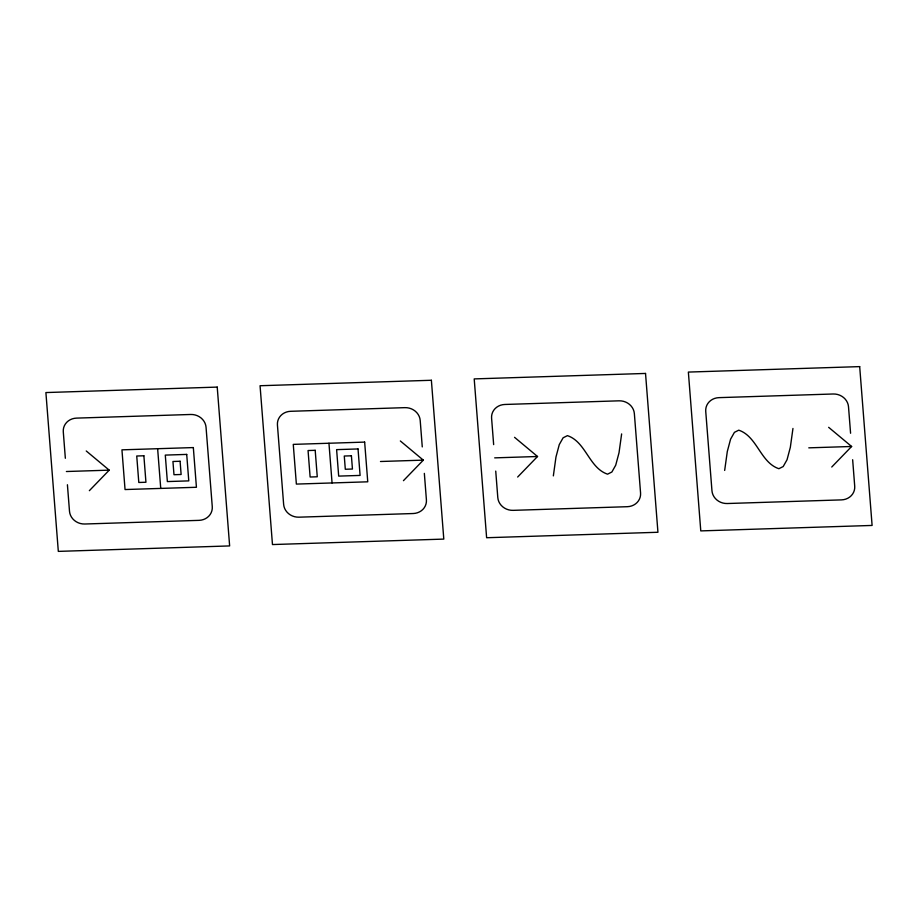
<?xml version="1.0" encoding="UTF-8"?>
<svg xmlns="http://www.w3.org/2000/svg" width="918" height="918" viewBox="0 0 918 918"><rect width="100%" height="100%" fill="white"/><g stroke="black" fill="none" stroke-linecap="round" stroke-linejoin="round"><path stroke-width="1.38" d="M553.347 475.891L555.975 456.992L559.269 444.61L563.113 437.794L567.427 435.637C585.948 441.845 589.035 467.962 607.555 474.17L611.87 472.013L615.714 465.196L619.007 452.815L621.635 433.916M724.669 470.429L727.297 451.53L730.59 439.148L734.434 432.344L738.749 430.175C757.27 436.383 760.356 462.511 778.877 468.708L783.192 466.551L787.047 459.734L790.329 447.353L792.957 428.454M89.356 490.682L109.219 470.154L86.246 450.979M403.45 480.676L423.313 460.136L400.34 440.973M517.66 477.027L537.523 456.498L514.55 437.324M831.754 467.021L851.617 446.481L828.644 427.318M66.383 471.519L109.219 470.154M380.477 461.502L423.313 460.136M494.687 457.864L537.523 456.498M808.781 447.846L851.617 446.481M850.584 433.25L848.507 406.777A14.367 13.185 13 0 0 833.2 393.994L718.978 397.643A14.367 13.185 13 0 0 705.735 411.333L711.955 490.74A14.367 13.185 13 0 0 727.263 503.523L841.473 499.885A14.367 13.185 13 0 0 854.715 486.184L852.65 459.723M493.654 444.622L491.589 418.16A14.367 13.185 13 0 1 504.831 404.471L619.042 400.822A14.367 13.185 13 0 1 634.361 413.605L640.569 493.012A14.367 13.185 13 0 1 627.327 506.702L513.105 510.351A14.367 13.185 13 0 1 497.797 497.567L495.731 471.095M422.269 446.905L420.203 420.433A14.367 13.185 13 0 0 404.895 407.649L290.673 411.298A14.367 13.185 13 0 0 277.431 424.988L283.639 504.395A14.367 13.185 13 0 0 298.958 517.178L413.169 513.529A14.367 13.185 13 0 0 426.411 499.84L424.346 473.378M328.954 443.245L332.064 482.948M157.632 448.707L160.742 488.41M65.35 458.277L63.285 431.816A14.367 13.185 13 0 1 76.527 418.115L190.737 414.477A14.367 13.185 13 0 1 206.045 427.26L212.265 506.667A14.367 13.185 13 0 1 199.022 520.357L84.8 524.006A14.367 13.185 13 0 1 69.493 511.223L67.416 484.75M217.222 387.098L45.9 392.56L58.316 551.385L229.638 545.923L217.222 387.098M431.38 380.27L260.058 385.732L272.474 544.558L443.796 539.096L431.38 380.27M645.526 373.442L474.204 378.904L486.62 537.73L657.942 532.268L645.526 373.442M859.684 366.615L688.362 372.077L700.778 530.902L872.1 525.44L859.684 366.615M193.331 447.571L121.945 449.843L125.043 489.546L196.429 487.274L193.331 447.571M364.653 442.109L293.267 444.381L296.365 484.084L367.751 481.812L364.653 442.109M143.874 455.776L136.736 456.005L138.802 482.478L145.939 482.248L143.874 455.776M186.71 454.41L165.286 455.099L167.363 481.571L188.775 480.883L186.71 454.41M315.195 450.313L308.058 450.543L310.123 477.016L317.261 476.786L315.195 450.313M358.031 448.948L336.608 449.636L338.685 476.109L360.097 475.421L358.031 448.948M180.089 461.261L172.94 461.49L173.984 474.721L181.121 474.491L180.089 461.261M351.41 455.798L344.273 456.028L345.306 469.259L352.443 469.029L351.41 455.798"/></g></svg>
